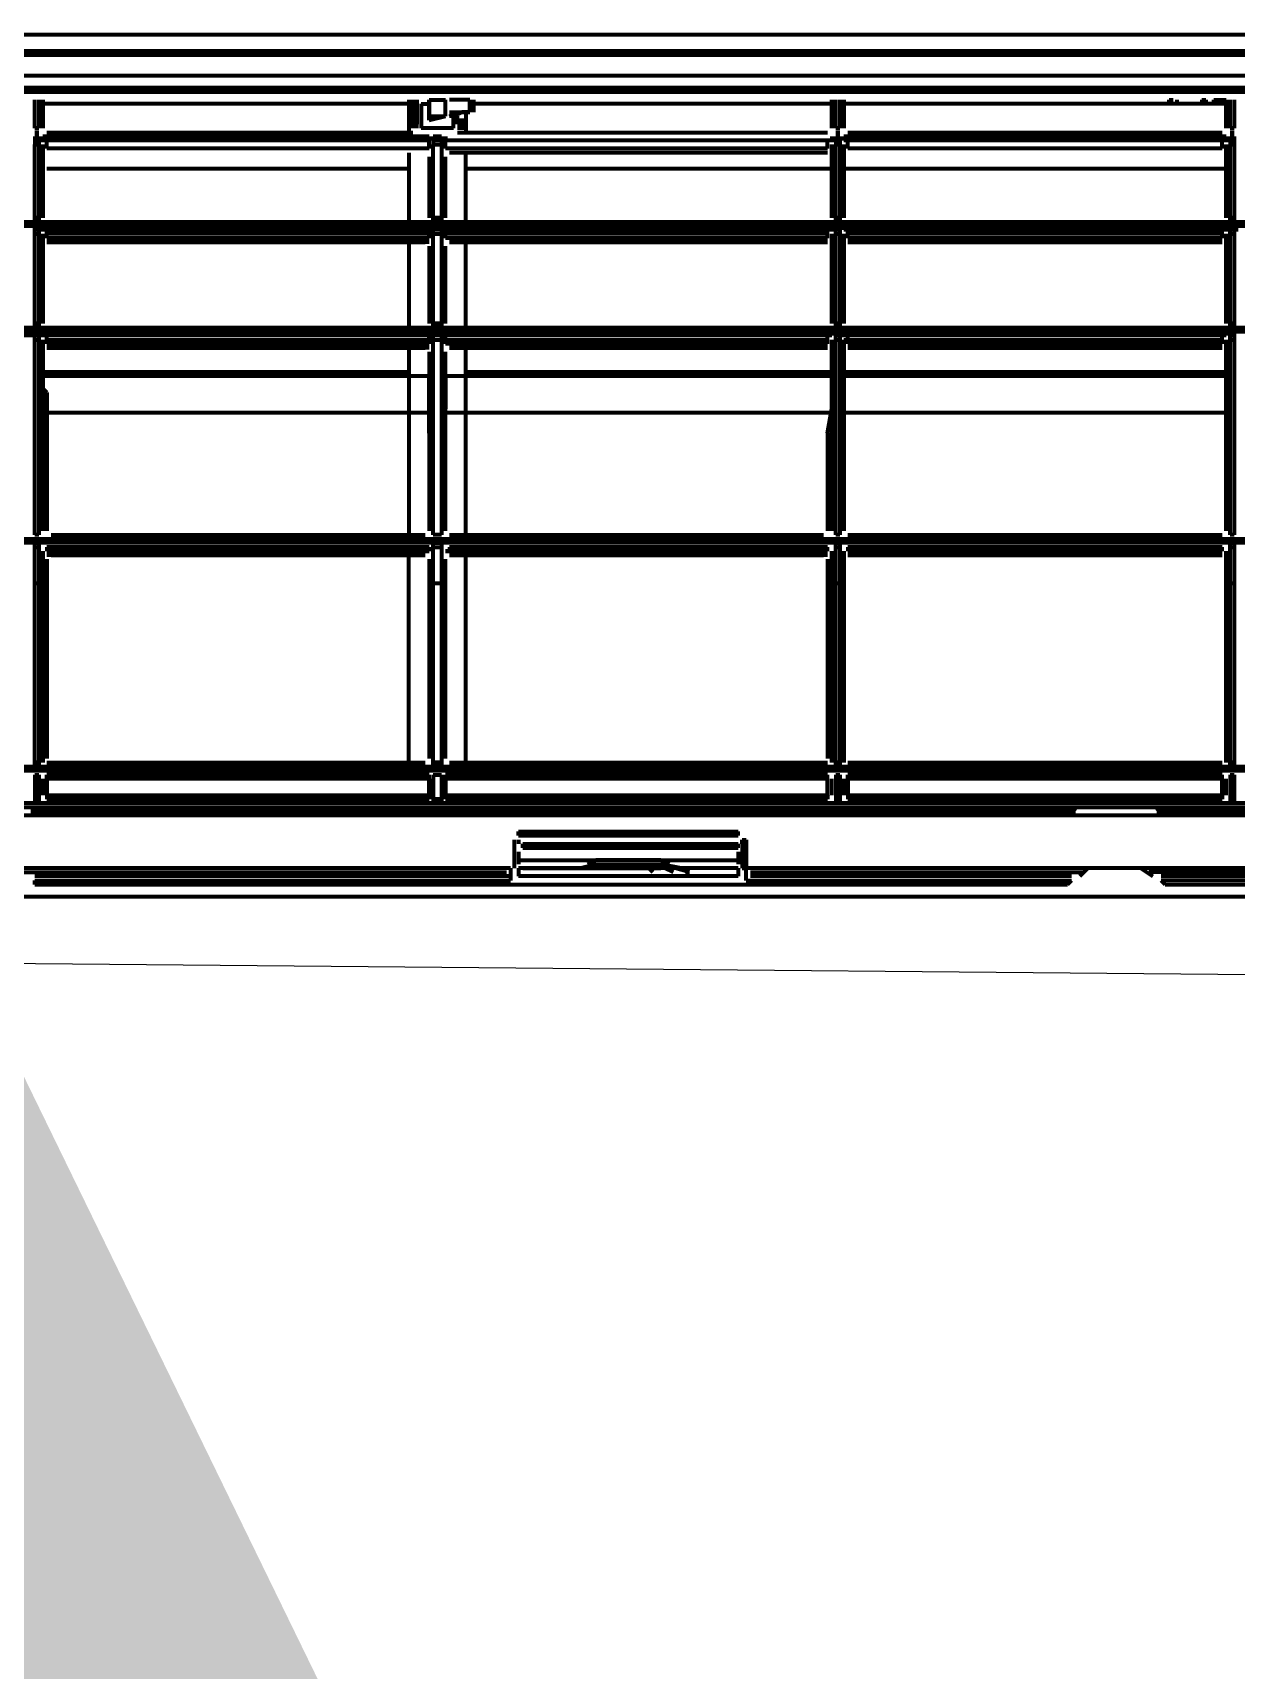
# Model space of a CAD drawing. Header units: inches. Extents: x 191440 to 383551, y 141411 to 284946.
# Drawn here: x 191676.849 to 191678.654, y 141471.778 to 141474.234 of the extents above; entities that cross this region are included whole.
import ezdxf

# ---------------------------------------------------------------- set-up
doc = ezdxf.new("R2010")
doc.units = ezdxf.units.IN
doc.header["$MEASUREMENT"] = 0
doc.layers.add('00text', color=7, linetype='Continuous', lineweight=13)
doc.layers.add('P', color=250, linetype='Continuous', lineweight=100)
for name, color, linetype in [('HOME', 8, 'Continuous'), ('Sanitary', 6, 'Continuous'), ('VP', 7, 'Continuous')]:
    doc.layers.add(name, color=color, linetype=linetype)
doc.styles.add('ROMANS', font='romans', dxfattribs={"height": 1})
doc.dimstyles.new('osama', dxfattribs={"dimtxt": 50, "dimasz": 45, "dimexe": 0.18, "dimexo": 0.0625, "dimgap": 0.2, "dimtad": 0, "dimdec": 0, "dimzin": 0, "dimdsep": 46, "dimtxsty": 'ROMANS', "dimcen": 0, "dimse1": 1, "dimse2": 1, "dimclrd": 3, "dimclre": 3, "dimclrt": 5, "dimadec": 0, "dimazin": 0, "dimtfac": 0.6, "dimtdec": 0, "dimtmove": 2, "dimatfit": 3, "dimfxl": 1, "dimtolj": 1, "dimtzin": 0, "dimarcsym": 0})

# ---------------------------------------------------------------- blocks, each defined once
blk = doc.blocks.new('indoor 2ton up')
at = {"layer": 'P', "color": 6, "linetype": 'ByBlock'}
for points in [[(-2128.184, -4444.309), (-2029.045, -4444.309)], [(-2091.383, -4444.644), (-2091.383, -4444.755)], [(-2091.383, -4444.644), (-2063.058, -4444.644)], [(-2091.383, -4444.644), (-2063.058, -4444.644)], [(-2062.946, -4444.755), (-2063.058, -4444.644)], [(-2060.382, -4444.644), (-2060.493, -4444.755)], [(-2060.382, -4444.644), (-2033.729, -4444.644)], [(-2060.382, -4444.644), (-2033.729, -4444.644)], [(-2078.336, -4445.09), (-2124.615, -4445.09)], [(-2091.829, -4444.978), (-2078.447, -4444.978)], [(-2091.383, -4444.755), (-2078.336, -4444.755)], [(-2078.336, -4444.867), (-2091.383, -4444.867)], [(-2078.336, -4445.09), (-2078.336, -4444.755)], [(-2078.224, -4445.09), (-2078.224, -4445.871)], [(-2078.224, -4445.09), (-2078.224, -4445.871)], [(-2078.224, -4445.09), (-2078.224, -4445.09)], [(-2078.113, -4445.09), (-2078.113, -4444.867)], [(-2072.091, -4444.867), (-2078.113, -4444.867)], [(-2072.091, -4445.09), (-2078.113, -4445.09)], [(-2078.001, -4445.09), (-2074.21, -4445.09)], [(-2076.44, -4445.09), (-2075.994, -4445.201)], [(-2074.433, -4444.978), (-2074.544, -4445.09)], [(-2073.429, -4444.978), (-2074.21, -4445.201)], [(-2073.652, -4445.09), (-2074.21, -4445.201)], [(-2074.098, -4445.09), (-2073.875, -4444.978)], [(-2073.429, -4444.867), (-2073.54, -4444.867)], [(-2073.429, -4444.978), (-2073.54, -4444.978)], [(-2072.091, -4445.09), (-2072.091, -4444.867)], [(-2071.979, -4445.871), (-2071.979, -4445.09)], [(-2071.979, -4445.09), (-2071.868, -4445.09)], [(-2071.868, -4444.755), (-2071.868, -4445.09)], [(-2071.868, -4444.755), (-2062.946, -4444.755)], [(-2071.868, -4445.871), (-2071.868, -4445.09)], [(-2029.045, -4445.09), (-2071.868, -4445.09)], [(-2062.946, -4444.867), (-2071.756, -4444.867)], [(-2071.756, -4444.978), (-2062.612, -4444.978)], [(-2062.5, -4445.09), (-2062.723, -4444.867)], [(-2061.051, -4445.09), (-2060.716, -4444.867)], [(-2033.283, -4444.978), (-2060.828, -4444.978)], [(-2033.618, -4444.755), (-2060.493, -4444.755)], [(-2033.618, -4444.867), (-2060.493, -4444.867)], [(-2078.113, -4445.536), (-2078.113, -4445.201)], [(-2078.113, -4445.313), (-2075.994, -4445.313)], [(-2078.113, -4445.313), (-2075.994, -4445.313)], [(-2076.217, -4445.201), (-2075.994, -4445.313)], [(-2075.994, -4445.201), (-2074.21, -4445.201)], [(-2074.21, -4445.313), (-2075.994, -4445.313)], [(-2074.21, -4445.313), (-2073.987, -4445.201)], [(-2074.21, -4445.313), (-2072.091, -4445.313)], [(-2074.21, -4445.313), (-2072.091, -4445.313)], [(-2072.091, -4445.536), (-2072.091, -4445.201)], [(-2078.224, -4445.871), (-2078.224, -4445.871)], [(-2078.113, -4445.871), (-2078.113, -4445.759)], [(-2078.113, -4445.982), (-2078.113, -4446.094)], [(-2078.113, -4445.982), (-2072.091, -4445.982)], [(-2072.091, -4445.982), (-2078.113, -4445.982)], [(-2078.001, -4445.648), (-2078.001, -4445.759)], [(-2078.001, -4445.648), (-2072.091, -4445.648)], [(-2072.091, -4445.648), (-2078.001, -4445.648)], [(-2078.001, -4445.759), (-2072.091, -4445.759)], [(-2072.091, -4445.648), (-2072.091, -4445.759)], [(-2072.091, -4445.982), (-2072.091, -4446.094)], [(-2071.979, -4445.759), (-2071.979, -4445.871)], [(-2071.979, -4445.871), (-2071.868, -4445.871)], [(-2078.113, -4446.094), (-2072.091, -4446.094)], [(-2124.281, -4446.54), (-2031.053, -4446.54)], [(-2124.281, -4446.763), (-2031.053, -4446.763)], [(-2031.053, -4446.874), (-2123.723, -4446.874)], [(-2031.053, -4446.874), (-2123.723, -4446.874)], [(-2091.495, -4446.651), (-2062.835, -4446.651)], [(-2091.383, -4447.655), (-2091.383, -4446.874)], [(-2091.272, -4446.874), (-2091.383, -4446.874)], [(-2091.272, -4447.655), (-2091.272, -4446.874)], [(-2090.714, -4446.54), (-2090.714, -4446.763)], [(-2080.454, -4447.655), (-2080.454, -4446.874)], [(-2080.231, -4446.874), (-2080.454, -4446.874)], [(-2080.231, -4447.655), (-2080.231, -4446.874)], [(-2069.414, -4447.655), (-2069.414, -4446.874)], [(-2069.303, -4446.874), (-2069.414, -4446.874)], [(-2069.303, -4447.655), (-2069.303, -4446.874)], [(-2063.615, -4446.763), (-2063.615, -4446.54)], [(-2062.946, -4446.763), (-2062.835, -4446.651)], [(-2060.605, -4446.651), (-2033.506, -4446.651)], [(-2060.605, -4446.651), (-2060.493, -4446.763)], [(-2059.824, -4446.54), (-2059.824, -4446.763)], [(-2058.597, -4447.655), (-2058.597, -4446.874)], [(-2058.486, -4446.874), (-2058.597, -4446.874)], [(-2058.486, -4447.655), (-2058.486, -4446.874)], [(-2091.272, -4446.986), (-2091.383, -4446.986)], [(-2091.16, -4447.543), (-2091.16, -4447.097)], [(-2091.16, -4447.543), (-2091.16, -4447.097)], [(-2091.049, -4447.097), (-2091.049, -4446.986)], [(-2091.049, -4446.986), (-2080.566, -4446.986)], [(-2091.049, -4447.543), (-2091.049, -4447.097)], [(-2091.049, -4447.097), (-2080.566, -4447.097)], [(-2080.566, -4447.097), (-2080.566, -4446.986)], [(-2080.566, -4447.097), (-2080.566, -4447.543)], [(-2080.231, -4446.986), (-2080.454, -4446.986)], [(-2080.454, -4447.097), (-2080.454, -4447.543)], [(-2080.454, -4447.097), (-2080.454, -4447.543)], [(-2080.12, -4447.543), (-2080.231, -4447.097)], [(-2080.231, -4447.543), (-2080.231, -4447.097)], [(-2080.12, -4447.097), (-2080.12, -4446.986)], [(-2080.12, -4446.986), (-2069.637, -4446.986)], [(-2080.12, -4447.543), (-2080.12, -4447.097)], [(-2080.12, -4447.097), (-2069.637, -4447.097)], [(-2069.637, -4447.097), (-2069.637, -4446.986)], [(-2069.637, -4447.097), (-2069.637, -4447.543)], [(-2069.526, -4447.097), (-2069.526, -4447.543)], [(-2069.526, -4447.097), (-2069.526, -4447.543)], [(-2069.303, -4446.986), (-2069.414, -4446.986)], [(-2069.191, -4447.543), (-2069.191, -4447.097)], [(-2069.191, -4447.543), (-2069.191, -4447.097)], [(-2069.08, -4447.097), (-2069.08, -4446.986)], [(-2069.08, -4446.986), (-2058.82, -4446.986)], [(-2069.08, -4447.543), (-2069.08, -4447.097)], [(-2069.08, -4447.097), (-2058.82, -4447.097)], [(-2058.82, -4447.097), (-2058.82, -4446.986)], [(-2058.82, -4447.097), (-2058.82, -4447.543)], [(-2058.709, -4447.097), (-2058.709, -4447.543)], [(-2058.709, -4447.097), (-2058.709, -4447.543)], [(-2058.486, -4446.986), (-2058.597, -4446.986)], [(-2123.723, -4447.766), (-2030.161, -4447.766)], [(-2123.723, -4447.766), (-2030.161, -4447.766)], [(-2091.383, -4447.655), (-2091.272, -4447.655)], [(-2091.383, -4447.655), (-2091.272, -4447.655)], [(-2091.049, -4447.543), (-2091.049, -4447.655)], [(-2080.566, -4447.543), (-2091.049, -4447.543)], [(-2080.566, -4447.655), (-2091.049, -4447.655)], [(-2080.566, -4447.543), (-2080.566, -4447.655)], [(-2080.454, -4447.655), (-2080.231, -4447.655)], [(-2080.454, -4447.655), (-2080.231, -4447.655)], [(-2080.12, -4447.543), (-2080.12, -4447.655)], [(-2069.637, -4447.543), (-2080.12, -4447.543)], [(-2069.637, -4447.655), (-2080.12, -4447.655)], [(-2069.637, -4447.543), (-2069.637, -4447.655)], [(-2069.414, -4447.655), (-2069.303, -4447.655)], [(-2069.414, -4447.655), (-2069.303, -4447.655)], [(-2069.08, -4447.543), (-2069.08, -4447.655)], [(-2058.82, -4447.543), (-2069.08, -4447.543)], [(-2058.82, -4447.655), (-2069.08, -4447.655)], [(-2058.82, -4447.543), (-2058.82, -4447.655)], [(-2058.597, -4447.655), (-2058.486, -4447.655)], [(-2058.597, -4447.655), (-2058.486, -4447.655)], [(-2123.723, -4447.878), (-2030.161, -4447.878)], [(-2123.723, -4447.878), (-2030.161, -4447.878)], [(-2091.383, -4447.878), (-2091.383, -4454.011)], [(-2091.272, -4447.878), (-2091.383, -4447.878)], [(-2091.272, -4447.989), (-2091.383, -4447.989)], [(-2091.272, -4454.011), (-2091.272, -4447.878)], [(-2091.16, -4453.788), (-2091.16, -4447.989)], [(-2091.049, -4447.989), (-2080.678, -4447.989)], [(-2091.049, -4452.896), (-2091.049, -4448.101)], [(-2081.124, -4447.989), (-2081.124, -4453.677)], [(-2080.566, -4452.896), (-2080.566, -4448.101)], [(-2080.454, -4447.878), (-2080.454, -4454.011)], [(-2080.231, -4447.878), (-2080.454, -4447.878)], [(-2080.454, -4447.989), (-2080.454, -4453.788)], [(-2080.231, -4447.989), (-2080.454, -4447.989)], [(-2080.231, -4454.011), (-2080.231, -4447.878)], [(-2080.231, -4453.788), (-2080.231, -4447.989)], [(-2080.12, -4448.101), (-2080.12, -4452.896)], [(-2080.008, -4447.989), (-2069.637, -4447.989)], [(-2079.562, -4447.989), (-2079.562, -4453.677)], [(-2069.637, -4452.896), (-2069.637, -4448.101)], [(-2069.526, -4447.989), (-2069.526, -4453.788)], [(-2069.414, -4447.878), (-2069.414, -4454.011)], [(-2069.303, -4447.878), (-2069.414, -4447.878)], [(-2069.303, -4447.989), (-2069.414, -4447.989)], [(-2069.303, -4454.011), (-2069.303, -4447.878)], [(-2069.191, -4453.788), (-2069.191, -4447.989)], [(-2069.191, -4452.896), (-2069.191, -4448.101)], [(-2069.08, -4447.989), (-2058.82, -4447.989)], [(-2058.709, -4447.989), (-2058.709, -4453.788)], [(-2058.709, -4452.896), (-2058.709, -4448.101)], [(-2058.597, -4447.878), (-2058.597, -4454.011)], [(-2058.486, -4447.878), (-2058.597, -4447.878)], [(-2058.486, -4447.989), (-2058.597, -4447.989)], [(-2058.486, -4454.011), (-2058.486, -4447.878)], [(-2091.272, -4452.896), (-2091.383, -4452.896)], [(-2091.049, -4453.231), (-2091.049, -4452.896)], [(-2080.566, -4453.231), (-2080.566, -4452.896)], [(-2080.231, -4452.896), (-2080.454, -4452.896)], [(-2080.12, -4452.896), (-2080.12, -4453.231)], [(-2069.637, -4453.231), (-2069.637, -4452.896)], [(-2069.303, -4452.896), (-2069.414, -4452.896)], [(-2069.191, -4453.231), (-2069.191, -4452.896)], [(-2058.709, -4453.231), (-2058.709, -4452.896)], [(-2058.486, -4452.896), (-2058.597, -4452.896)], [(-2091.049, -4453.565), (-2091.049, -4453.231)], [(-2080.566, -4453.565), (-2080.566, -4453.231)], [(-2080.12, -4453.231), (-2080.12, -4453.565)], [(-2069.637, -4453.565), (-2069.637, -4453.231)], [(-2069.191, -4453.565), (-2069.191, -4453.231)], [(-2058.709, -4453.565), (-2058.709, -4453.231)], [(-2026.48, -4454.011), (-2123.723, -4454.011)], [(-2026.48, -4454.011), (-2123.723, -4454.011)], [(-2091.383, -4453.9), (-2091.272, -4453.9)], [(-2091.383, -4454.011), (-2091.272, -4454.011)], [(-2080.678, -4453.677), (-2091.049, -4453.677)], [(-2091.049, -4453.9), (-2091.049, -4453.788)], [(-2091.049, -4453.788), (-2080.566, -4453.788)], [(-2080.566, -4453.788), (-2091.049, -4453.788)], [(-2080.566, -4453.9), (-2091.049, -4453.9)], [(-2090.937, -4453.677), (-2080.678, -4453.677)], [(-2080.566, -4453.788), (-2080.566, -4453.9)], [(-2080.454, -4453.9), (-2080.231, -4453.9)], [(-2080.454, -4454.011), (-2080.231, -4454.011)], [(-2080.12, -4453.788), (-2069.637, -4453.788)], [(-2069.637, -4453.788), (-2080.12, -4453.788)], [(-2069.637, -4453.677), (-2080.008, -4453.677)], [(-2080.008, -4453.677), (-2069.749, -4453.677)], [(-2080.008, -4453.9), (-2080.008, -4453.788)], [(-2069.637, -4453.9), (-2080.008, -4453.9)], [(-2069.637, -4453.788), (-2069.637, -4453.9)], [(-2069.414, -4453.9), (-2069.303, -4453.9)], [(-2069.414, -4454.011), (-2069.303, -4454.011)], [(-2058.82, -4453.677), (-2069.08, -4453.677)], [(-2069.08, -4453.677), (-2058.82, -4453.677)], [(-2069.08, -4453.9), (-2069.08, -4453.788)], [(-2069.08, -4453.788), (-2058.82, -4453.788)], [(-2058.82, -4453.788), (-2069.08, -4453.788)], [(-2058.82, -4453.9), (-2069.08, -4453.9)], [(-2058.82, -4453.788), (-2058.82, -4453.9)], [(-2058.597, -4453.9), (-2058.486, -4453.9)], [(-2058.597, -4454.011), (-2058.486, -4454.011)], [(-2123.723, -4454.123), (-2026.48, -4454.123)], [(-2123.723, -4454.123), (-2026.48, -4454.123)], [(-2091.383, -4454.234), (-2091.383, -4459.81)], [(-2091.272, -4454.234), (-2091.383, -4454.234)], [(-2091.272, -4454.234), (-2091.383, -4454.234)], [(-2091.272, -4459.81), (-2091.272, -4454.234)], [(-2091.16, -4459.587), (-2091.16, -4454.346)], [(-2091.049, -4454.903), (-2091.049, -4454.346)], [(-2090.937, -4454.234), (-2080.678, -4454.234)], [(-2081.124, -4459.364), (-2081.124, -4454.234)], [(-2080.566, -4454.903), (-2080.566, -4454.346)], [(-2080.454, -4454.234), (-2080.454, -4459.81)], [(-2080.231, -4454.234), (-2080.454, -4454.234)], [(-2080.231, -4454.234), (-2080.454, -4454.234)], [(-2080.454, -4454.346), (-2080.454, -4459.587)], [(-2080.231, -4459.81), (-2080.231, -4454.234)], [(-2080.231, -4459.587), (-2080.231, -4454.346)], [(-2080.12, -4454.346), (-2080.12, -4454.903)], [(-2080.008, -4454.234), (-2069.749, -4454.234)], [(-2079.562, -4454.234), (-2079.562, -4459.364)], [(-2069.637, -4454.903), (-2069.637, -4454.346)], [(-2069.526, -4454.346), (-2069.526, -4459.587)], [(-2069.414, -4454.234), (-2069.414, -4459.81)], [(-2069.303, -4454.234), (-2069.414, -4454.234)], [(-2069.303, -4454.234), (-2069.414, -4454.234)], [(-2069.303, -4459.81), (-2069.303, -4454.234)], [(-2069.191, -4459.587), (-2069.191, -4454.346)], [(-2069.191, -4454.903), (-2069.191, -4454.346)], [(-2069.08, -4454.234), (-2058.82, -4454.234)], [(-2058.709, -4454.903), (-2058.709, -4454.346)], [(-2058.709, -4454.346), (-2058.709, -4459.587)], [(-2058.597, -4454.234), (-2058.597, -4459.81)], [(-2058.486, -4454.234), (-2058.597, -4454.234)], [(-2058.486, -4454.234), (-2058.597, -4454.234)], [(-2058.486, -4459.81), (-2058.486, -4454.234)], [(-2091.049, -4455.461), (-2091.049, -4454.903)], [(-2080.566, -4455.461), (-2080.566, -4454.903)], [(-2080.12, -4454.903), (-2080.12, -4455.461)], [(-2069.637, -4455.461), (-2069.637, -4454.903)], [(-2069.191, -4455.461), (-2069.191, -4454.903)], [(-2058.709, -4455.461), (-2058.709, -4454.903)], [(-2091.049, -4456.019), (-2091.049, -4455.461)], [(-2080.566, -4456.019), (-2080.566, -4455.461)], [(-2080.12, -4455.461), (-2080.12, -4456.019)], [(-2069.637, -4456.019), (-2069.637, -4455.461)], [(-2069.191, -4456.019), (-2069.191, -4455.461)], [(-2058.709, -4456.019), (-2058.709, -4455.461)], [(-2091.049, -4456.465), (-2091.049, -4456.019)], [(-2080.566, -4456.465), (-2080.566, -4456.019)], [(-2080.12, -4456.019), (-2080.12, -4456.465)], [(-2069.637, -4456.465), (-2069.637, -4456.019)], [(-2069.191, -4456.465), (-2069.191, -4456.019)], [(-2058.709, -4456.465), (-2058.709, -4456.019)], [(-2091.049, -4457.022), (-2091.049, -4456.465)], [(-2080.566, -4457.022), (-2080.566, -4456.465)], [(-2080.12, -4456.465), (-2080.12, -4457.022)], [(-2069.637, -4457.022), (-2069.637, -4456.465)], [(-2069.191, -4457.022), (-2069.191, -4456.465)], [(-2058.709, -4457.022), (-2058.709, -4456.465)], [(-2091.049, -4457.691), (-2091.049, -4457.022)], [(-2080.566, -4457.022), (-2080.566, -4457.691)], [(-2080.12, -4457.022), (-2080.12, -4457.691)], [(-2069.637, -4457.022), (-2069.526, -4457.691)], [(-2069.191, -4457.691), (-2069.191, -4457.022)], [(-2058.709, -4457.022), (-2058.709, -4457.691)], [(-2081.124, -4457.58), (-2091.049, -4457.58)], [(-2080.566, -4457.58), (-2081.124, -4457.58)], [(-2079.562, -4457.58), (-2080.12, -4457.58)], [(-2069.526, -4457.58), (-2079.562, -4457.58)], [(-2058.709, -4457.58), (-2069.191, -4457.58)], [(-2091.049, -4457.914), (-2091.049, -4457.691)], [(-2091.049, -4458.137), (-2091.049, -4457.914)], [(-2080.566, -4457.691), (-2080.566, -4457.914)], [(-2080.566, -4457.914), (-2080.566, -4458.137)], [(-2080.12, -4457.914), (-2080.12, -4457.691)], [(-2080.12, -4458.137), (-2080.12, -4457.914)], [(-2069.526, -4457.691), (-2069.526, -4457.914)], [(-2069.526, -4457.914), (-2069.526, -4458.137)], [(-2069.191, -4457.914), (-2069.191, -4457.691)], [(-2069.191, -4458.137), (-2069.191, -4457.914)], [(-2058.709, -4457.691), (-2058.709, -4457.914)], [(-2058.709, -4457.914), (-2058.709, -4458.137)], [(-2091.16, -4458.249), (-2091.049, -4458.137)], [(-2091.16, -4458.472), (-2091.16, -4458.249)], [(-2091.16, -4458.583), (-2091.16, -4458.472)], [(-2080.566, -4458.137), (-2080.566, -4458.249)], [(-2080.566, -4458.249), (-2080.566, -4458.472)], [(-2080.566, -4458.472), (-2080.566, -4458.583)], [(-2080.12, -4458.249), (-2080.12, -4458.137)], [(-2080.12, -4458.472), (-2080.12, -4458.249)], [(-2080.12, -4458.583), (-2080.12, -4458.472)], [(-2069.526, -4458.137), (-2069.526, -4458.249)], [(-2069.526, -4458.249), (-2069.526, -4458.472)], [(-2069.526, -4458.472), (-2069.526, -4458.583)], [(-2069.191, -4458.249), (-2069.191, -4458.137)], [(-2069.191, -4458.472), (-2069.191, -4458.249)], [(-2069.191, -4458.583), (-2069.191, -4458.472)], [(-2058.709, -4458.137), (-2058.709, -4458.249)], [(-2058.709, -4458.249), (-2058.709, -4458.472)], [(-2058.709, -4458.472), (-2058.709, -4458.583)], [(-2091.16, -4459.253), (-2091.16, -4458.583)], [(-2081.124, -4458.583), (-2091.16, -4458.583)], [(-2081.124, -4458.695), (-2091.16, -4458.695)], [(-2080.566, -4458.583), (-2081.124, -4458.583)], [(-2080.566, -4459.253), (-2080.566, -4458.583)], [(-2080.12, -4458.583), (-2080.12, -4459.253)], [(-2079.562, -4458.583), (-2080.12, -4458.583)], [(-2069.526, -4458.583), (-2079.562, -4458.583)], [(-2069.526, -4458.695), (-2079.562, -4458.695)], [(-2069.526, -4459.253), (-2069.526, -4458.583)], [(-2069.191, -4459.253), (-2069.191, -4458.583)], [(-2058.709, -4458.583), (-2069.191, -4458.583)], [(-2058.709, -4458.695), (-2069.191, -4458.695)], [(-2058.709, -4459.253), (-2058.709, -4458.583)], [(-2080.566, -4459.364), (-2091.049, -4459.364)], [(-2091.049, -4459.364), (-2080.678, -4459.364)], [(-2069.637, -4459.364), (-2080.008, -4459.364)], [(-2080.008, -4459.364), (-2069.637, -4459.364)], [(-2058.82, -4459.364), (-2069.08, -4459.364)], [(-2069.08, -4459.364), (-2058.82, -4459.364)], [(-2123.723, -4459.81), (-2026.48, -4459.81)], [(-2091.383, -4459.699), (-2101.977, -4459.699)], [(-2091.383, -4459.81), (-2101.977, -4459.81)], [(-2091.383, -4459.587), (-2091.272, -4459.587)], [(-2091.383, -4459.81), (-2091.383, -4459.699)], [(-2091.16, -4459.699), (-2091.383, -4459.699)], [(-2091.272, -4459.81), (-2091.383, -4459.81)], [(-2091.16, -4459.81), (-2091.16, -4459.699)], [(-2080.454, -4459.699), (-2091.16, -4459.699)], [(-2080.454, -4459.81), (-2091.16, -4459.81)], [(-2091.049, -4459.476), (-2091.049, -4459.699)], [(-2080.566, -4459.476), (-2091.049, -4459.476)], [(-2091.049, -4459.587), (-2080.566, -4459.587)], [(-2080.566, -4459.699), (-2091.049, -4459.699)], [(-2080.566, -4459.476), (-2080.566, -4459.699)], [(-2080.454, -4459.587), (-2080.231, -4459.587)], [(-2080.454, -4459.81), (-2080.454, -4459.699)], [(-2080.231, -4459.699), (-2080.454, -4459.699)], [(-2080.231, -4459.81), (-2080.454, -4459.81)], [(-2080.231, -4459.81), (-2080.231, -4459.699)], [(-2069.526, -4459.699), (-2080.231, -4459.699)], [(-2069.526, -4459.81), (-2080.231, -4459.81)], [(-2080.12, -4459.476), (-2080.12, -4459.699)], [(-2069.637, -4459.476), (-2080.12, -4459.476)], [(-2080.12, -4459.587), (-2069.637, -4459.587)], [(-2069.637, -4459.699), (-2080.12, -4459.699)], [(-2069.637, -4459.476), (-2069.637, -4459.699)], [(-2069.526, -4459.81), (-2069.526, -4459.699)], [(-2069.414, -4459.587), (-2069.303, -4459.587)], [(-2069.303, -4459.699), (-2069.414, -4459.699)], [(-2069.303, -4459.81), (-2069.414, -4459.81)], [(-2069.303, -4459.81), (-2069.303, -4459.699)], [(-2058.709, -4459.699), (-2069.303, -4459.699)], [(-2058.709, -4459.81), (-2069.303, -4459.81)], [(-2069.191, -4459.587), (-2058.82, -4459.587)], [(-2069.08, -4459.476), (-2069.08, -4459.699)], [(-2058.82, -4459.476), (-2069.08, -4459.476)], [(-2058.82, -4459.699), (-2069.08, -4459.699)], [(-2058.82, -4459.476), (-2058.82, -4459.699)], [(-2058.709, -4459.81), (-2058.709, -4459.699)], [(-2058.597, -4459.587), (-2058.486, -4459.587)], [(-2058.486, -4459.699), (-2058.597, -4459.699)], [(-2058.486, -4459.81), (-2058.597, -4459.81)], [(-2123.723, -4459.922), (-2026.48, -4459.922)], [(-2091.383, -4459.922), (-2091.383, -4462.71)], [(-2091.272, -4459.922), (-2091.383, -4459.922)], [(-2091.272, -4460.033), (-2091.383, -4460.033)], [(-2091.272, -4462.71), (-2091.272, -4459.922)], [(-2091.16, -4462.152), (-2091.16, -4460.033)], [(-2091.16, -4462.487), (-2091.16, -4460.033)], [(-2091.049, -4459.922), (-2080.678, -4459.922)], [(-2081.124, -4462.263), (-2081.124, -4459.922)], [(-2080.566, -4462.152), (-2080.566, -4460.033)], [(-2080.454, -4459.922), (-2080.454, -4462.71)], [(-2080.231, -4459.922), (-2080.454, -4459.922)], [(-2080.454, -4460.033), (-2080.454, -4462.487)], [(-2080.231, -4460.033), (-2080.454, -4460.033)], [(-2080.231, -4462.71), (-2080.231, -4459.922)], [(-2080.231, -4462.487), (-2080.231, -4460.033)], [(-2080.12, -4460.033), (-2080.12, -4462.152)], [(-2080.008, -4459.922), (-2069.637, -4459.922)], [(-2079.562, -4459.922), (-2079.562, -4462.263)], [(-2069.526, -4460.033), (-2069.526, -4462.487)], [(-2069.526, -4462.152), (-2069.526, -4460.033)], [(-2069.414, -4459.922), (-2069.414, -4462.71)], [(-2069.303, -4459.922), (-2069.414, -4459.922)], [(-2069.303, -4460.033), (-2069.414, -4460.033)], [(-2069.303, -4462.71), (-2069.303, -4459.922)], [(-2069.191, -4462.152), (-2069.191, -4460.033)], [(-2069.191, -4462.487), (-2069.191, -4460.033)], [(-2069.08, -4459.922), (-2058.82, -4459.922)], [(-2058.709, -4460.033), (-2058.709, -4462.487)], [(-2058.709, -4462.152), (-2058.709, -4460.033)], [(-2058.597, -4459.922), (-2058.597, -4462.71)], [(-2058.486, -4459.922), (-2058.597, -4459.922)], [(-2058.486, -4460.033), (-2058.597, -4460.033)], [(-2058.486, -4462.71), (-2058.486, -4459.922)], [(-2091.383, -4462.487), (-2091.272, -4462.487)], [(-2091.16, -4462.598), (-2091.383, -4462.598)], [(-2091.16, -4462.71), (-2091.16, -4462.598)], [(-2080.454, -4462.598), (-2091.16, -4462.598)], [(-2080.566, -4462.263), (-2091.049, -4462.263)], [(-2091.049, -4462.263), (-2080.678, -4462.263)], [(-2091.049, -4462.375), (-2091.049, -4462.598)], [(-2080.566, -4462.375), (-2091.049, -4462.375)], [(-2080.566, -4462.487), (-2091.049, -4462.487)], [(-2080.566, -4462.598), (-2091.049, -4462.598)], [(-2080.566, -4462.375), (-2080.566, -4462.598)], [(-2080.454, -4462.487), (-2080.231, -4462.487)], [(-2080.454, -4462.71), (-2080.454, -4462.598)], [(-2080.231, -4462.598), (-2080.454, -4462.598)], [(-2080.231, -4462.71), (-2080.231, -4462.598)], [(-2069.526, -4462.598), (-2080.231, -4462.598)], [(-2080.12, -4462.375), (-2080.12, -4462.598)], [(-2069.637, -4462.375), (-2080.12, -4462.375)], [(-2069.637, -4462.487), (-2080.12, -4462.487)], [(-2069.637, -4462.598), (-2080.12, -4462.598)], [(-2069.637, -4462.263), (-2080.008, -4462.263)], [(-2080.008, -4462.263), (-2069.637, -4462.263)], [(-2069.637, -4462.375), (-2069.637, -4462.598)], [(-2069.526, -4462.71), (-2069.526, -4462.598)], [(-2069.303, -4462.598), (-2069.526, -4462.598)], [(-2069.414, -4462.487), (-2069.303, -4462.487)], [(-2069.191, -4462.71), (-2069.191, -4462.598)], [(-2058.709, -4462.598), (-2069.191, -4462.598)], [(-2058.82, -4462.263), (-2069.08, -4462.263)], [(-2069.08, -4462.263), (-2058.82, -4462.263)], [(-2069.08, -4462.375), (-2069.08, -4462.598)], [(-2058.82, -4462.375), (-2069.08, -4462.375)], [(-2058.82, -4462.487), (-2069.08, -4462.487)], [(-2058.82, -4462.598), (-2069.08, -4462.598)], [(-2058.82, -4462.375), (-2058.82, -4462.598)], [(-2058.709, -4462.71), (-2058.709, -4462.598)], [(-2058.374, -4462.598), (-2058.709, -4462.598)], [(-2058.597, -4462.487), (-2058.486, -4462.487)], [(-2123.723, -4462.71), (-2026.48, -4462.71)], [(-2123.723, -4462.821), (-2026.48, -4462.821)], [(-2091.272, -4462.71), (-2091.383, -4462.71)], [(-2091.383, -4462.821), (-2091.383, -4464.94)], [(-2091.272, -4462.821), (-2091.383, -4462.821)], [(-2091.272, -4462.933), (-2091.383, -4462.933)], [(-2091.272, -4465.163), (-2091.272, -4462.821)], [(-2080.454, -4462.71), (-2091.16, -4462.71)], [(-2091.16, -4464.605), (-2091.16, -4462.933)], [(-2091.16, -4464.94), (-2091.16, -4462.933)], [(-2091.049, -4462.821), (-2080.678, -4462.821)], [(-2081.124, -4464.717), (-2081.124, -4462.821)], [(-2080.566, -4464.605), (-2080.566, -4462.933)], [(-2080.231, -4462.71), (-2080.454, -4462.71)], [(-2080.454, -4462.821), (-2080.454, -4464.94)], [(-2080.231, -4462.821), (-2080.454, -4462.821)], [(-2080.454, -4462.933), (-2080.454, -4464.94)], [(-2080.231, -4462.933), (-2080.454, -4462.933)], [(-2069.526, -4462.71), (-2080.231, -4462.71)], [(-2080.231, -4465.163), (-2080.231, -4462.821)], [(-2080.231, -4464.94), (-2080.231, -4462.933)], [(-2080.12, -4462.933), (-2080.12, -4464.605)], [(-2080.008, -4462.821), (-2069.637, -4462.821)], [(-2079.562, -4462.821), (-2079.562, -4464.717)], [(-2069.526, -4462.933), (-2069.526, -4464.94)], [(-2069.526, -4464.605), (-2069.526, -4462.933)], [(-2069.303, -4462.71), (-2069.414, -4462.71)], [(-2069.414, -4462.821), (-2069.414, -4464.94)], [(-2069.303, -4462.821), (-2069.414, -4462.821)], [(-2069.303, -4462.933), (-2069.414, -4462.933)], [(-2069.303, -4465.163), (-2069.303, -4462.821)], [(-2058.709, -4462.71), (-2069.191, -4462.71)], [(-2069.191, -4464.605), (-2069.191, -4462.933)], [(-2069.191, -4464.94), (-2069.191, -4462.933)], [(-2069.08, -4462.821), (-2058.82, -4462.821)], [(-2058.709, -4462.933), (-2058.709, -4464.94)], [(-2058.709, -4464.605), (-2058.709, -4462.933)], [(-2058.486, -4462.71), (-2058.597, -4462.71)], [(-2058.597, -4462.821), (-2058.597, -4464.94)], [(-2058.486, -4462.821), (-2058.597, -4462.821)], [(-2058.486, -4462.933), (-2058.597, -4462.933)], [(-2058.486, -4465.163), (-2058.486, -4462.821)], [(-2081.124, -4464.271), (-2091.049, -4464.271)], [(-2069.526, -4464.271), (-2079.562, -4464.271)], [(-2058.709, -4464.271), (-2069.191, -4464.271)], [(-2091.049, -4464.828), (-2091.049, -4465.051)], [(-2080.566, -4464.828), (-2091.049, -4464.828)], [(-2080.566, -4464.828), (-2091.049, -4464.828)], [(-2080.566, -4464.828), (-2080.566, -4465.051)], [(-2080.12, -4464.828), (-2080.12, -4465.051)], [(-2069.637, -4464.828), (-2080.12, -4464.828)], [(-2069.637, -4464.717), (-2080.008, -4464.717)], [(-2069.637, -4464.828), (-2069.637, -4465.051)], [(-2069.08, -4464.828), (-2069.08, -4465.051)], [(-2058.82, -4464.828), (-2069.08, -4464.828)], [(-2058.82, -4464.828), (-2069.08, -4464.828)], [(-2058.82, -4464.828), (-2058.82, -4465.051)], [(-2091.383, -4465.163), (-2091.383, -4464.94)], [(-2091.383, -4464.94), (-2091.272, -4464.94)], [(-2091.383, -4465.051), (-2091.383, -4465.051)], [(-2091.16, -4465.051), (-2091.383, -4465.051)], [(-2091.272, -4465.163), (-2091.383, -4465.163)], [(-2091.272, -4465.274), (-2091.383, -4465.274)], [(-2091.16, -4465.163), (-2091.16, -4465.051)], [(-2080.566, -4465.051), (-2091.16, -4465.051)], [(-2080.566, -4465.163), (-2091.16, -4465.163)], [(-2091.049, -4465.274), (-2081.012, -4465.274)], [(-2081.124, -4466.167), (-2081.124, -4465.274)], [(-2080.566, -4465.163), (-2080.566, -4465.051)], [(-2080.454, -4465.163), (-2080.454, -4464.94)], [(-2080.454, -4464.94), (-2080.231, -4464.94)], [(-2080.454, -4465.051), (-2080.454, -4465.051)], [(-2080.231, -4465.051), (-2080.454, -4465.051)], [(-2080.231, -4465.163), (-2080.454, -4465.163)], [(-2080.12, -4465.163), (-2080.12, -4465.051)], [(-2069.526, -4465.051), (-2080.12, -4465.051)], [(-2069.637, -4465.051), (-2080.12, -4465.051)], [(-2079.785, -4465.274), (-2069.637, -4465.274)], [(-2079.562, -4465.832), (-2079.562, -4465.274)], [(-2069.526, -4465.163), (-2069.526, -4465.051)], [(-2069.414, -4465.051), (-2069.526, -4465.051)], [(-2069.414, -4465.163), (-2069.414, -4464.94)], [(-2069.414, -4464.94), (-2069.303, -4464.94)], [(-2069.303, -4465.051), (-2069.414, -4465.051)], [(-2069.303, -4465.163), (-2069.414, -4465.163)], [(-2069.303, -4465.274), (-2069.414, -4465.274)], [(-2069.191, -4465.163), (-2069.191, -4465.051)], [(-2058.709, -4465.051), (-2069.191, -4465.051)], [(-2058.709, -4465.163), (-2069.191, -4465.163)], [(-2069.08, -4465.274), (-2058.82, -4465.274)], [(-2058.709, -4465.163), (-2058.709, -4465.051)], [(-2058.597, -4465.051), (-2058.709, -4465.051)], [(-2058.597, -4465.163), (-2058.597, -4464.94)], [(-2058.597, -4464.94), (-2058.486, -4464.94)], [(-2058.486, -4465.051), (-2058.597, -4465.051)], [(-2058.486, -4465.163), (-2058.597, -4465.163)], [(-2058.486, -4465.274), (-2058.597, -4465.274)], [(-2091.383, -4465.386), (-2091.383, -4466.167)], [(-2091.272, -4465.386), (-2091.383, -4465.386)], [(-2091.272, -4466.167), (-2091.272, -4465.386)], [(-2091.16, -4466.167), (-2091.16, -4465.386)], [(-2091.16, -4466.167), (-2091.16, -4465.386)], [(-2081.012, -4465.386), (-2081.012, -4466.167)], [(-2080.901, -4465.386), (-2080.901, -4466.167)], [(-2080.901, -4466.167), (-2080.901, -4465.497)], [(-2080.789, -4466.055), (-2080.789, -4465.386)], [(-2079.897, -4465.386), (-2080.789, -4465.386)], [(-2079.897, -4465.386), (-2080.789, -4465.386)], [(-2080.566, -4465.609), (-2080.566, -4466.167)], [(-2080.566, -4465.609), (-2080.12, -4465.72)], [(-2080.566, -4466.167), (-2080.566, -4465.72)], [(-2080.566, -4466.167), (-2080.566, -4465.72)], [(-2080.566, -4465.72), (-2080.12, -4465.72)], [(-2080.12, -4465.72), (-2080.12, -4466.167)], [(-2080.12, -4465.72), (-2080.12, -4466.167)], [(-2080.008, -4465.72), (-2079.785, -4465.832)], [(-2079.897, -4465.72), (-2080.008, -4465.72)], [(-2079.897, -4465.386), (-2079.897, -4465.72)], [(-2079.674, -4465.832), (-2079.897, -4465.72)], [(-2079.562, -4465.386), (-2079.785, -4465.386)], [(-2079.785, -4465.497), (-2079.785, -4465.609)], [(-2079.785, -4465.497), (-2079.785, -4465.72)], [(-2079.562, -4465.497), (-2079.785, -4465.497)], [(-2079.785, -4465.609), (-2079.562, -4465.609)], [(-2069.526, -4465.386), (-2069.526, -4466.167)], [(-2069.526, -4465.386), (-2069.526, -4466.167)], [(-2069.414, -4465.386), (-2069.414, -4466.167)], [(-2069.303, -4465.386), (-2069.414, -4465.386)], [(-2069.303, -4466.167), (-2069.303, -4465.386)], [(-2069.191, -4466.167), (-2069.191, -4465.386)], [(-2069.191, -4466.167), (-2069.191, -4465.386)], [(-2058.709, -4465.386), (-2058.709, -4466.167)], [(-2058.709, -4465.386), (-2058.709, -4466.167)], [(-2058.597, -4465.386), (-2058.597, -4466.167)], [(-2058.486, -4465.386), (-2058.597, -4465.386)], [(-2058.486, -4466.167), (-2058.486, -4465.386)], [(-2081.124, -4466.055), (-2091.16, -4466.055)], [(-2080.789, -4466.055), (-2080.566, -4466.055)], [(-2080.566, -4466.167), (-2080.12, -4466.167)], [(-2080.008, -4465.832), (-2079.897, -4465.832)], [(-2080.008, -4465.832), (-2079.897, -4465.832)], [(-2079.897, -4466.167), (-2080.008, -4466.167)], [(-2079.897, -4466.167), (-2080.008, -4466.167)], [(-2079.897, -4466.167), (-2080.008, -4466.167)], [(-2079.897, -4465.832), (-2079.674, -4465.832)], [(-2079.897, -4465.832), (-2079.785, -4465.832)], [(-2079.785, -4466.167), (-2079.897, -4466.167)], [(-2079.785, -4466.167), (-2079.897, -4466.167)], [(-2079.897, -4466.167), (-2079.897, -4466.167)], [(-2079.674, -4466.167), (-2079.897, -4466.167)], [(-2079.785, -4465.832), (-2079.674, -4465.832)], [(-2079.785, -4465.832), (-2079.674, -4465.832)], [(-2079.674, -4466.167), (-2079.785, -4466.167)], [(-2079.674, -4466.167), (-2079.785, -4466.167)], [(-2079.674, -4465.832), (-2079.451, -4465.832)], [(-2079.451, -4465.832), (-2079.674, -4465.832)], [(-2079.674, -4465.832), (-2079.562, -4465.832)], [(-2079.674, -4465.832), (-2079.451, -4465.832)], [(-2079.451, -4466.167), (-2079.674, -4466.167)], [(-2079.451, -4466.167), (-2079.674, -4466.167)], [(-2079.451, -4466.167), (-2079.674, -4466.167)], [(-2079.562, -4465.832), (-2079.451, -4465.832)], [(-2079.451, -4465.832), (-2079.451, -4466.167)], [(-2079.339, -4465.832), (-2079.339, -4466.167)], [(-2069.526, -4466.055), (-2079.339, -4466.055)], [(-2058.709, -4466.055), (-2069.191, -4466.055)], [(-2060.27, -4466.055), (-2060.27, -4466.167)], [(-2060.27, -4466.167), (-2060.158, -4466.167)], [(-2060.047, -4466.055), (-2060.047, -4466.167)], [(-2059.378, -4466.167), (-2059.266, -4466.055)], [(-2059.378, -4466.167), (-2059.378, -4466.055)], [(-2059.378, -4466.167), (-2059.378, -4466.055)], [(-2059.378, -4466.167), (-2059.266, -4466.167)], [(-2059.266, -4466.167), (-2059.266, -4466.055)], [(-2059.266, -4466.167), (-2059.266, -4466.055)], [(-2059.043, -4466.167), (-2059.043, -4466.055)], [(-2059.043, -4466.055), (-2059.043, -4466.167)], [(-2059.043, -4466.167), (-2058.709, -4466.167)], [(-2059.043, -4466.167), (-2058.709, -4466.167)], [(-2123.388, -4466.39), (-2026.815, -4466.39)], [(-2026.815, -4466.39), (-2123.388, -4466.39)], [(-2123.388, -4466.501), (-2026.815, -4466.501)], [(-2128.407, -4466.836), (-2021.797, -4466.836)], [(-2023.246, -4467.393), (-2126.957, -4467.393)], [(-2023.246, -4467.505), (-2126.957, -4467.505)], [(-2022.354, -4467.951), (-2127.849, -4467.951)]]:
    blk.add_lwpolyline(points, dxfattribs=at)

msp = doc.modelspace()

# ---------------------------------------------------------------- linework, layer by layer
at = {"layer": 'HOME', "elevation": 904.54, "flags": 128}
msp.add_lwpolyline([(191672.86384, 141472.87361), (191683.28071, 141472.77986), (191683.53067, 141487.57315)], dxfattribs=at)

# ---------------------------------------------------------------- block references
at = {"layer": '00text', "color": 5, "xscale": -0.05467878940755001, "yscale": 0.05467878940755001, "zscale": 0.05467878940755001, "rotation": 180}
msp.add_blockref('indoor 2ton up', (191791.20672, 141229.92855), dxfattribs=at)

# ---------------------------------------------------------------- leaders
at = {"layer": 'Sanitary', "ltscale": 0.5}
msp.add_leader([(191653.4749, 141520.58474), (191653.79451, 141519.51639), (191654.25774, 141519.47586)], dimstyle='osama', override={"dimasz": 100, "dimgap": 0.09}, dxfattribs=at)
at = {"layer": 'VP', "color": 252}
msp.add_leader([(191676.09213, 141510.39436), (191676.70886, 141508.74881), (191677.08854, 141508.71559)], dimstyle='osama', override={"dimasz": 100, "dimgap": 0.09}, dxfattribs=at)

doc.saveas('drawing.dxf')
